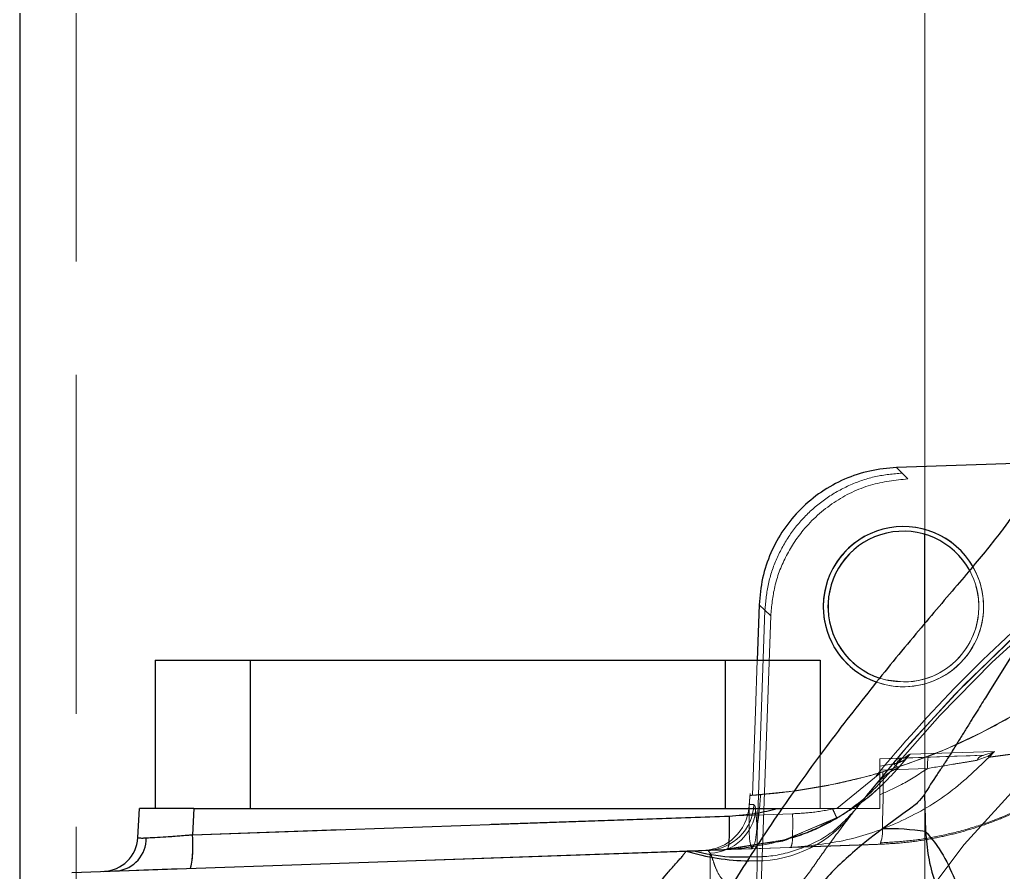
# Model space of a CAD drawing. Header units: millimetres. Extents: x 126 to 938, y 244 to 707.
# Drawn here: x 704.254 to 708.394, y 564.568 to 568.16 of the extents above; entities that cross this region are included whole.
import ezdxf

# ---------------------------------------------------------------- set-up
doc = ezdxf.new("R2010")
doc.units = ezdxf.units.MM
doc.linetypes.add('HIDDEN', pattern=[1.905, 1.27, -0.635])

msp = doc.modelspace()

# ---------------------------------------------------------------- linework, layer by layer
at = {"color": 7, "linetype": 'Continuous', "lineweight": 25}
for p, q in [((704.2537, 584.0473), (704.2537, 564.5123)), ((708.5721, 566.2948), (707.9441, 566.2728)), ((708.0637, 565.6164), (708.0637, 565.9917)), ((707.3665, 565.6953), (707.3584, 565.4623)), ((708.4313, 565.4844), (708.3362, 565.3314)), ((704.8237, 565.4623), (704.8237, 564.8373)), ((704.8237, 565.4623), (705.2237, 565.4623)), ((705.2237, 565.4623), (705.2237, 564.8373)), ((705.2237, 565.4623), (707.2237, 565.4623)), ((707.2237, 565.4623), (707.2237, 564.8373)), ((707.2237, 565.4623), (707.6237, 565.4623)), ((707.6237, 565.4623), (707.6237, 565.0622)), ((708.0621, 564.8962), (708.062, 564.896)), ((708.062, 564.896), (708.0672, 564.74)), ((704.7513, 564.7142), (704.7578, 564.8373)), ((704.9863, 564.8373), (704.7578, 564.8373)), ((704.9863, 564.8373), (704.9805, 564.7264)), ((704.9863, 564.8373), (707.4427, 564.8373)), ((707.4427, 564.8373), (707.4635, 564.8373)), ((707.987, 564.8254), (707.8852, 564.7513)), ((704.9805, 564.7264), (707.2398, 564.8053)), ((707.8852, 564.7513), (707.8269, 564.7064)), ((707.8269, 564.7064), (707.7893, 564.6758)), ((707.7893, 564.6758), (707.7687, 564.6583))]:
    msp.add_line(p, q, dxfattribs=at)
at = {"color": 7, "linetype": 'HIDDEN', "lineweight": 18}
for p, q in [((704.2537, 538.3273), (704.2537, 584.0473)), ((704.4918, 583.8091), (704.4918, 538.5654)), ((704.4918, 538.5654), (704.4918, 583.8091)), ((708.0637, 565.9917), (708.0637, 576.4273)), ((708.0637, 545.9473), (708.0637, 576.4273)), ((708.0637, 545.9473), (708.0637, 576.4273)), ((708.0637, 545.9473), (708.0637, 576.4273)), ((711.7006, 566.3553), (707.9926, 566.2256)), ((707.9926, 566.2256), (707.9683, 566.2497)), ((707.3665, 565.6953), (707.3908, 565.6722)), ((707.415, 565.648), (707.2786, 561.7506)), ((707.3908, 565.6721), (707.415, 565.648)), ((708.0637, 556.8349), (708.0637, 565.6164)), ((704.8237, 565.4623), (704.8237, 564.8373)), ((705.2237, 565.4623), (704.8237, 565.4623)), ((705.2237, 565.4623), (705.2237, 564.8373)), ((707.2237, 565.4623), (705.2237, 565.4623)), ((707.2237, 565.4623), (707.2237, 564.8373)), ((707.6237, 565.4623), (707.2237, 565.4623)), ((707.6237, 565.4623), (707.6237, 564.8373)), ((707.6237, 565.0622), (707.6237, 564.8373)), ((707.9521, 565.0071), (707.9936, 565.0558)), ((707.9765, 565.0495), (707.9983, 565.0637)), ((707.9983, 565.0637), (708.0024, 565.0664)), ((708.3571, 565.0773), (708.0024, 565.0664)), ((708.2843, 565.0399), (708.3304, 565.0571)), ((708.3553, 565.0758), (708.3118, 565.0612)), ((708.3304, 565.0571), (708.3553, 565.0758)), ((708.3304, 565.0571), (708.3342, 565.0529)), ((708.3342, 565.053), (708.3571, 565.0773)), ((708.0783, 565.053), (707.8737, 565.0459)), ((707.8737, 565.0459), (707.8737, 565.0156)), ((707.8737, 564.9988), (707.8737, 565.0459)), ((707.9321, 565.0252), (707.8737, 565.0156)), ((707.8737, 564.9849), (707.8737, 565.0156)), ((707.6929, 564.8373), (707.8737, 564.9849)), ((707.8737, 564.9988), (708.0758, 565.0059)), ((707.8737, 564.9988), (707.8737, 564.8945)), ((707.8737, 564.9849), (707.8737, 564.8373)), ((707.3286, 564.9002), (707.322, 564.8193)), ((707.8737, 564.8945), (707.8737, 564.8373)), ((707.3242, 564.8439), (707.3247, 564.8532)), ((707.7838, 564.8585), (707.7841, 564.8591)), ((704.7578, 564.8373), (704.7513, 564.7142)), ((704.7578, 564.8373), (704.9863, 564.8373)), ((705.2237, 564.8373), (704.8237, 564.8373)), ((704.8237, 564.8373), (705.2237, 564.8373)), ((704.9805, 564.7264), (704.9863, 564.8373)), ((707.5071, 564.8146), (704.9805, 564.7264)), ((707.6903, 564.8373), (704.9863, 564.8373)), ((707.2237, 564.8373), (705.2237, 564.8373)), ((705.2237, 564.8373), (707.2237, 564.8373)), ((707.6237, 564.8373), (707.2237, 564.8373)), ((707.2237, 564.8373), (707.6237, 564.8373)), ((707.4635, 564.8373), (707.6743, 564.8373)), ((707.6743, 564.8373), (707.6929, 564.8373)), ((707.8737, 564.8373), (707.6903, 564.8373)), ((707.6929, 564.8373), (707.8737, 564.8373)), ((707.7826, 564.8469), (707.77, 564.8311)), ((707.776, 564.8446), (707.7752, 564.8463)), ((707.497, 564.7144), (707.6953, 564.7984)), ((707.2346, 564.6665), (707.4547, 564.7015)), ((707.4173, 564.69), (707.3594, 564.68)), ((707.4547, 564.7015), (707.4735, 564.7045)), ((707.4735, 564.7045), (707.497, 564.7144)), ((707.8752, 564.6863), (707.8786, 564.6969)), ((707.151, 564.661), (704.4737, 564.5675)), ((707.2324, 564.6638), (704.9731, 564.5849)), ((707.151, 564.661), (707.1608, 564.6493)), ((707.2344, 564.6691), (707.2324, 564.6638)), ((707.2366, 564.6746), (707.2344, 564.6691)), ((707.5779, 564.5686), (707.3792, 564.3154))]:
    msp.add_line(p, q, dxfattribs=at)
at = {"color": 7, "linetype": 'HIDDEN', "lineweight": 18, "flags": 128}
for points in [[(707.9683, 566.2497), (707.9547, 566.2627), (707.9441, 566.2728)], [(707.3908, 565.6721), (707.3724, 565.1429), (707.3579, 564.7271)], [(707.3584, 565.4623), (707.3508, 565.2458), (707.3384, 564.8927)], [(707.8747, 565.3856), (707.8977, 565.379), (707.9737, 565.3698)], [(707.9765, 565.0495), (708.1627, 565.056), (708.3118, 565.0612)], [(708.3118, 565.0612), (708.2543, 565.0592), (708.1882, 565.0569), (708.0783, 565.053)], [(707.8737, 565.0459), (707.9263, 565.0477), (707.9618, 565.049)], [(707.9321, 565.0252), (707.9372, 565.0207), (707.9417, 565.0167), (707.9453, 565.0135), (707.9482, 565.0108), (707.9504, 565.0089), (707.9517, 565.0076), (707.9521, 565.007), (707.9518, 565.0071)], [(707.8752, 564.6863), (707.5733, 564.6757), (707.336, 564.6674)], [(704.9731, 564.5849), (707.2329, 564.6638), (707.4994, 564.6732)], [(707.336, 564.6674), (707.2486, 564.6644), (707.1769, 564.6619), (707.1411, 564.6606), (707.1322, 564.6603)], [(704.6068, 564.5721), (704.6249, 564.5728), (704.6636, 564.5741)], [(704.9731, 564.5849), (704.8709, 564.5814), (704.7757, 564.578), (704.7125, 564.5758), (704.6636, 564.5741)], [(704.6636, 564.5741), (704.7285, 564.5764), (704.8149, 564.5794), (704.8926, 564.5821), (704.9731, 564.5849)]]:
    msp.add_lwpolyline(points, dxfattribs=at)
at = {"color": 7, "linetype": 'Continuous', "lineweight": 25, "flags": 128}
for points in [[(704.4737, 564.5675), (705.922, 564.6181), (707.0599, 564.6578)], [(707.0906, 564.6589), (707.1617, 564.6614), (707.2176, 564.6633)]]:
    msp.add_lwpolyline(points, dxfattribs=at)
at = {"color": 7, "linetype": 'HIDDEN', "lineweight": 18}
msp.add_circle((707.9737, 565.6873), 0.3175, dxfattribs=at)
for centre, radius, start, end in [((712.4737, 561.1873), 5.95, 93.19163, 145.36907), ((712.4737, 561.1873), 5.95, 93.19166, 142.23595), ((712.4737, 561.1873), 5.9353, 91.99984, 140.13637), ((712.4737, 561.1873), 5.5, 90, 270), ((712.4737, 561.1873), 5.5, 90, 270), ((707.1737, 567.3873), 2.5, 273.7779, 334.8558), ((707.9737, 565.6873), 0.3375, 0.0002, 179.9998), ((707.9737, 565.6872), 0.3375, 0.0022, 29.74), ((707.9737, 565.6873), 0.3175, 269.9997, 28.5409), ((707.9737, 565.6873), 0.3375, 179.9992, 0.0008), ((707.9737, 565.6873), 0.3375, 250.5529, 359.9999), ((708.3155, 565.028), 0.0333, 96.3392, 159.1253), ((707.9657, 565.0136), 0.0356, 96.2322, 160.9895), ((707.9795, 565.0112), 0.0384, 94.3986, 154.8402), ((708.2183, 565.0221), 0.1434, 167.5267, 186.4739), ((707.1439, 564.8606), 0.1998, 272.054, 358.0674), ((707.1251, 564.86), 0.1998, 272.0537, 355.3819), ((707.1539, 564.8475), 0.1983, 272.0016, 354.9869), ((707.3497, 565.1353), 0.5194, 267.0958, 319.382), ((704.5538, 564.6778), 0.4295, 347.5096, 6.4905), ((704.6015, 564.722), 0.15, 271.9987, 357.0028), ((704.6487, 564.7113), 0.138, 276.1671, 0.8145), ((709.869, 564.5862), 2.7089, 178.6644, 182.5271)]:
    msp.add_arc(centre, radius, start, end, dxfattribs=at)
at = {"color": 7, "linetype": 'Continuous', "lineweight": 25}
for centre, radius, start, end in [((707.9737, 565.6873), 0.3375, 29.7417, 179.9999), ((707.9737, 565.6873), 0.3175, 28.5408, 251.8264), ((707.9737, 565.6872), 0.3375, 179.9983, 250.5533), ((704.5538, 564.6778), 0.4295, 347.5096, 6.4905), ((707.9092, 563.669), 1.0825, 81.6079, 91.2709), ((704.6015, 564.722), 0.15, 271.9987, 357.0028), ((704.6487, 564.7113), 0.138, 276.1671, 0.8145), ((707.3318, 565.5336), 0.917, 252.7496, 269.4693)]:
    msp.add_arc(centre, radius, start, end, dxfattribs=at)
at = {"color": 7, "linetype": 'HIDDEN', "lineweight": 18}
for points, knots in [([(706.5085, 561.4814), (706.5222, 561.6625), (706.5498, 562.0248), (706.6537, 562.5608), (706.8027, 563.0857), (707.0002, 563.595), (707.2417, 564.0816), (707.5251, 564.5419), (707.8471, 564.9727), (708.2069, 565.3734), (708.6047, 565.743), (709.0381, 566.0776), (709.5069, 566.375), (710.0122, 566.6328), (710.5536, 566.8455), (711.1214, 567.0039), (711.7015, 567.1084), (712.0913, 567.131), (712.2862, 567.1424)], [0, 0, 0, 0, 0.061266, 0.122548, 0.183855, 0.245202, 0.306595, 0.366948, 0.427369, 0.487864, 0.548446, 0.610364, 0.67239, 0.735529, 0.801529, 0.86833, 0.934165, 1, 1, 1, 1]), ([(707.9683, 566.2497), (707.931, 566.2463), (707.8565, 566.2394), (707.7495, 566.2028), (707.6509, 566.1485), (707.5641, 566.0765), (707.492, 565.9897), (707.4377, 565.891), (707.4012, 565.7841), (707.3943, 565.7095), (707.3908, 565.6722)], [0, 0, 0, 0, 0.124904, 0.249882, 0.37492, 0.499986, 0.625054, 0.750095, 0.875089, 1, 1, 1, 1]), ([(707.9926, 566.2256), (707.9395, 566.2196), (707.8298, 566.2072), (707.676, 566.1314), (707.5548, 566.0231), (707.4741, 565.8981), (707.4271, 565.7745), (707.4189, 565.6893), (707.415, 565.648)], [0, 0, 0, 0, 0.177638, 0.367414, 0.562563, 0.714679, 0.861483, 1, 1, 1, 1]), ([(707.3908, 565.6722), (707.3908, 565.6722), (707.3908, 565.6722), (707.3908, 565.6721), (707.3908, 565.6721)], [0, 0, 0, 0, 0.577308, 1, 1, 1, 1]), ([(707.8874, 564.9913), (707.9506, 565.0117), (708.0769, 565.0525), (708.2594, 565.1328), (708.4359, 565.2254), (708.5466, 565.2987), (708.6019, 565.3354)], [0, 0, 0, 0, 0.2498631, 0.4999947, 0.7501518, 1, 1, 1, 1]), ([(708.8452, 565.0888), (708.7782, 565.0323), (708.643, 564.9184), (708.4582, 564.8231), (708.3203, 564.7697), (708.2363, 564.7428), (708.1511, 564.721), (708.0645, 564.7042), (707.9724, 564.6916), (707.909, 564.6881), (707.8752, 564.6863)], [0, 0, 0, 0, 0.244633, 0.493509, 0.576443, 0.658473, 0.740215, 0.822299, 0.90535, 1, 1, 1, 1]), ([(707.8786, 564.6923), (707.9172, 564.6945), (707.9929, 564.6988), (708.107, 564.7165), (708.2229, 564.7431), (708.3598, 564.7868), (708.5152, 564.8553), (708.6857, 564.9559), (708.789, 565.0438), (708.8423, 565.0892)], [0, 0, 0, 0, 0.109061, 0.213723, 0.324916, 0.444122, 0.618315, 0.802754, 1, 1, 1, 1]), ([(708.0024, 565.0664), (707.9945, 565.0571), (707.9789, 565.0388), (707.956, 565.0312), (707.9447, 565.0275)], [0, 0, 0, 0, 0.506782, 1, 1, 1, 1]), ([(708.0024, 565.0664), (707.9929, 565.0554), (707.9759, 565.0357), (707.9591, 565.0159), (707.9518, 565.0071)], [0, 0, 0, 0, 0.560004, 1, 1, 1, 1]), ([(708.8452, 565.0888), (708.8191, 565.0897), (708.7652, 565.0915), (708.6826, 565.0895), (708.6213, 565.0854), (708.5825, 565.0821), (708.5668, 565.0807), (708.5501, 565.0791), (708.5327, 565.0774), (708.5144, 565.0755), (708.4919, 565.073), (708.4658, 565.07), (708.4356, 565.0664), (708.4067, 565.0628), (708.3807, 565.0593), (708.3603, 565.0566), (708.3454, 565.0545), (708.3373, 565.0534), (708.3342, 565.053)], [0, 0, 0, 0, 0.153002, 0.315143, 0.482805, 0.51204, 0.54292, 0.575453, 0.609635, 0.64548, 0.682991, 0.742009, 0.798994, 0.860968, 0.912109, 0.952356, 0.981664, 1, 1, 1, 1]), ([(708.3553, 565.0758), (708.3556, 565.076), (708.3563, 565.0765), (708.3569, 565.077), (708.3571, 565.0773)], [0, 0, 0, 0, 0.562881, 1, 1, 1, 1]), ([(707.4994, 564.6732), (707.5778, 564.6803), (707.7342, 564.6946), (707.9572, 564.7741), (708.1636, 564.8898), (708.2773, 564.9985), (708.3342, 565.0529)], [0, 0, 0, 0, 0.250549, 0.499698, 0.749543, 1, 1, 1, 1]), ([(707.9447, 565.0275), (707.9424, 565.0271), (707.9382, 565.0263), (707.934, 565.0255), (707.9321, 565.0252)], [0, 0, 0, 0, 0.5459965, 1, 1, 1, 1]), ([(707.9618, 565.049), (707.9647, 565.0491), (707.9696, 565.0492), (707.9744, 565.0494), (707.9765, 565.0495)], [0, 0, 0, 0, 0.576453, 1, 1, 1, 1]), ([(708.0758, 565.0059), (708.1134, 565.012), (708.1681, 565.0208), (708.2376, 565.0323), (708.2695, 565.0375), (708.2843, 565.0399)], [0, 0, 0, 0, 0.540475, 0.787212, 1, 1, 1, 1]), ([(707.3728, 564.8952), (707.4148, 564.8992), (707.5018, 564.9074), (707.6313, 564.9284), (707.7612, 564.9558), (707.8453, 564.9794), (707.8874, 564.9913)], [0, 0, 0, 0, 0.240887, 0.500188, 0.749789, 1, 1, 1, 1]), ([(707.4174, 564.69), (707.4657, 564.7021), (707.5623, 564.7262), (707.6962, 564.7936), (707.8183, 564.8804), (707.8847, 564.9545), (707.9179, 564.9916)], [0, 0, 0, 0, 0.250266, 0.500111, 0.749898, 1, 1, 1, 1]), ([(707.6904, 564.7945), (707.739, 564.8239), (707.8361, 564.8826), (707.9133, 564.9658), (707.9518, 565.0074)], [0, 0, 0, 0, 0.500485, 1, 1, 1, 1]), ([(707.9518, 565.0071), (707.9135, 564.9657), (707.8369, 564.8828), (707.7405, 564.8239), (707.6923, 564.7945)], [0, 0, 0, 0, 0.499551, 1, 1, 1, 1]), ([(707.9179, 564.9916), (707.9086, 564.9847), (707.8875, 564.969), (707.8553, 564.9347), (707.8193, 564.8935), (707.7946, 564.8621), (707.7826, 564.8469)], [0, 0, 0, 0, 0.174157, 0.396257, 0.708362, 1, 1, 1, 1]), ([(708.0758, 565.0059), (708.0395, 564.982), (707.9751, 564.9395), (707.9046, 564.9082), (707.8737, 564.8945)], [0, 0, 0, 0, 0.56215, 1, 1, 1, 1]), ([(707.8786, 564.6969), (707.8795, 564.6997), (707.8869, 564.7217), (707.8846, 564.7793), (707.8894, 564.874), (707.8881, 564.9493), (707.8874, 564.9913)], [0, 0, 0, 0, 0.030119, 0.235639, 0.573184, 1, 1, 1, 1]), ([(707.9518, 565.0071), (707.9458, 565.0049), (707.9341, 565.0004), (707.9232, 564.9945), (707.9179, 564.9916)], [0, 0, 0, 0, 0.515169, 1, 1, 1, 1]), ([(707.3247, 564.8532), (707.3253, 564.8604), (707.3263, 564.8733), (707.3272, 564.8862), (707.3276, 564.892)], [0, 0, 0, 0, 0.553185, 1, 1, 1, 1]), ([(707.3728, 564.8952), (707.3694, 564.8949), (707.3629, 564.8944), (707.3536, 564.8937), (707.3454, 564.8932), (707.3375, 564.8926), (707.3318, 564.8922), (707.3283, 564.892), (707.3276, 564.892)], [0, 0, 0, 0, 0.225315, 0.436046, 0.616905, 0.76931, 0.958012, 1, 1, 1, 1]), ([(707.3276, 564.892), (707.3297, 564.8921), (707.3333, 564.8923), (707.3368, 564.8926), (707.3384, 564.8927)], [0, 0, 0, 0, 0.559775, 1, 1, 1, 1]), ([(707.3728, 564.8952), (707.3702, 564.8635), (707.3656, 564.8077), (707.3545, 564.7378), (707.3504, 564.691), (707.3391, 564.6726), (707.336, 564.6675)], [0, 0, 0, 0, 0.409697, 0.722776, 0.922504, 1, 1, 1, 1]), ([(707.3247, 564.8532), (707.3244, 564.8153), (707.3239, 564.7604), (707.3258, 564.6973), (707.3336, 564.6743), (707.336, 564.6674)], [0, 0, 0, 0, 0.610956, 0.88404, 1, 1, 1, 1]), ([(707.3435, 564.8539), (707.34, 564.8538), (707.3337, 564.8535), (707.3275, 564.8533), (707.3247, 564.8532)], [0, 0, 0, 0, 0.559917, 1, 1, 1, 1]), ([(707.3514, 564.8302), (707.3511, 564.8371), (707.3507, 564.8461), (707.3449, 564.8524), (707.3435, 564.8539)], [0, 0, 0, 0, 0.770124, 1, 1, 1, 1]), ([(707.7841, 564.8591), (707.7819, 564.8576), (707.7697, 564.8493), (707.746, 564.8296), (707.7223, 564.8145), (707.7088, 564.8058)], [0, 0, 0, 0, 0.084957, 0.477899, 1, 1, 1, 1]), ([(707.7752, 564.8463), (707.7782, 564.8495), (707.7816, 564.8532), (707.7835, 564.8578), (707.7838, 564.8585)], [0, 0, 0, 0, 0.853483, 1, 1, 1, 1]), ([(707.3296, 564.6341), (707.3497, 564.6337), (707.4168, 564.6325), (707.5332, 564.6608), (707.669, 564.7225), (707.7372, 564.7958), (707.77, 564.8311)], [0, 0, 0, 0, 0.120417, 0.403072, 0.712741, 1, 1, 1, 1]), ([(707.3579, 564.7271), (707.3573, 564.7495), (707.3564, 564.7839), (707.3527, 564.8182), (707.3514, 564.8302)], [0, 0, 0, 0, 0.649794, 1, 1, 1, 1]), ([(707.5071, 564.8146), (707.5076, 564.7963), (707.5085, 564.7628), (707.5063, 564.7196), (707.5067, 564.6896), (707.501, 564.6767), (707.4994, 564.6732)], [0, 0, 0, 0, 0.3835659, 0.7047157, 0.9189622, 1, 1, 1, 1]), ([(707.6903, 564.8373), (707.6564, 564.8308), (707.5958, 564.8194), (707.5342, 564.8161), (707.5071, 564.8146)], [0, 0, 0, 0, 0.559693, 1, 1, 1, 1]), ([(707.7126, 564.8082), (707.6951, 564.7976), (707.6741, 564.7848), (707.6512, 564.7735), (707.6467, 564.7712), (707.6459, 564.7709)], [0, 0, 0, 0, 0.800209, 0.965255, 1, 1, 1, 1]), ([(707.6743, 564.8373), (707.6773, 564.8312), (707.6826, 564.8208), (707.6881, 564.8074), (707.6924, 564.7993), (707.6923, 564.7955), (707.6923, 564.7945)], [0, 0, 0, 0, 0.433364, 0.751712, 0.93906, 1, 1, 1, 1]), ([(707.77, 564.8311), (707.7652, 564.8249), (707.7565, 564.8136), (707.7478, 564.8023), (707.7439, 564.7972)], [0, 0, 0, 0, 0.5509086, 1, 1, 1, 1]), ([(707.7825, 564.8471), (707.7801, 564.8444), (707.7773, 564.8412), (707.7762, 564.8441), (707.776, 564.8446)], [0, 0, 0, 0, 0.834423, 1, 1, 1, 1]), ([(707.6886, 564.7925), (707.6296, 564.7699), (707.5556, 564.7416), (707.4741, 564.6997), (707.3781, 564.6899), (707.2998, 564.6759), (707.2324, 564.6638)], [0, 0, 0, 0, 0.398342, 0.499126, 0.568977, 1, 1, 1, 1]), ([(707.6886, 564.7925), (707.6458, 564.7713), (707.5587, 564.7283), (707.465, 564.7029), (707.4174, 564.69)], [0, 0, 0, 0, 0.492273, 1, 1, 1, 1]), ([(707.7439, 564.7972), (707.7125, 564.7555), (707.6559, 564.6802), (707.6019, 564.603), (707.5779, 564.5686)], [0, 0, 0, 0, 0.554014, 1, 1, 1, 1]), ([(707.6923, 564.7945), (707.6923, 564.7945), (707.6921, 564.7944), (707.6917, 564.7942), (707.6905, 564.7936), (707.6894, 564.793), (707.6886, 564.7925)], [0, 0, 0, 0, 0.028734, 0.099514, 0.368622, 1, 1, 1, 1]), ([(704.9805, 564.7264), (704.9605, 564.7247), (704.9233, 564.7217), (704.8707, 564.7179), (704.826, 564.715), (704.7986, 564.7138), (704.7867, 564.7133)], [0, 0, 0, 0, 0.3094558, 0.5760497, 0.8159243, 1, 1, 1, 1]), ([(707.3556, 564.4897), (707.3556, 564.4908), (707.3556, 564.496), (707.3559, 564.5044), (707.3562, 564.5173), (707.3567, 564.5363), (707.3574, 564.5695), (707.358, 564.6163), (707.3582, 564.6713), (707.358, 564.7089), (707.3579, 564.7271)], [0, 0, 0, 0, 0.0139834, 0.0652357, 0.1060442, 0.1779136, 0.305043, 0.5256035, 0.7697426, 1, 1, 1, 1]), ([(704.7867, 564.7133), (704.7779, 564.7127), (704.7661, 564.7118), (704.7544, 564.7137), (704.7513, 564.7142)], [0, 0, 0, 0, 0.738775, 1, 1, 1, 1]), ([(707.4994, 564.6732), (707.5117, 564.6736), (707.535, 564.6744), (707.5677, 564.6755), (707.5972, 564.6766), (707.6242, 564.6775), (707.6503, 564.6784), (707.6754, 564.6793), (707.6998, 564.6801), (707.7253, 564.681), (707.7525, 564.682), (707.7818, 564.683), (707.8121, 564.6841), (707.8433, 564.6852), (707.8645, 564.6859), (707.8752, 564.6863)], [0, 0, 0, 0, 0.097646, 0.186663, 0.261007, 0.332876, 0.402286, 0.469221, 0.533689, 0.596921, 0.672581, 0.750763, 0.831436, 0.914536, 1, 1, 1, 1]), ([(707.1322, 564.6603), (707.1357, 564.6605), (707.142, 564.6607), (707.1483, 564.6609), (707.151, 564.661)], [0, 0, 0, 0, 0.560017, 1, 1, 1, 1]), ([(707.1608, 564.6493), (707.1638, 564.6416), (707.1702, 564.6249), (707.1795, 564.5957), (707.1934, 564.5619), (707.2173, 564.5289), (707.2527, 564.5068), (707.2877, 564.4962), (707.3188, 564.4916), (707.3364, 564.4905), (707.3445, 564.4901)], [0, 0, 0, 0, 0.0931, 0.200533, 0.343482, 0.501368, 0.648128, 0.802753, 0.908701, 1, 1, 1, 1]), ([(707.2176, 564.6633), (707.2204, 564.6634), (707.2253, 564.6636), (707.2302, 564.6638), (707.2324, 564.6638)], [0, 0, 0, 0, 0.5601267, 1, 1, 1, 1]), ([(704.6636, 564.5741), (704.6484, 564.5736), (704.6294, 564.5729), (704.6105, 564.5723), (704.6068, 564.5721)], [0, 0, 0, 0, 0.8028851, 1, 1, 1, 1])]:
    msp.add_open_spline(points, degree=3, knots=knots, dxfattribs=at)
at = {"color": 7, "linetype": 'Continuous', "lineweight": 25}
for points, knots in [([(707.9441, 566.2728), (707.9068, 566.2695), (707.8321, 566.2628), (707.725, 566.2266), (707.6261, 566.1725), (707.5393, 566.1007), (707.4672, 566.0138), (707.413, 565.9152), (707.3766, 565.8078), (707.3699, 565.7329), (707.3665, 565.6953)], [0, 0, 0, 0, 0.124849, 0.249975, 0.374553, 0.499817, 0.62431, 0.749582, 0.874171, 1, 1, 1, 1]), ([(708.4381, 566.0784), (708.4246, 566.0586), (708.3943, 566.0143), (708.3393, 565.9449), (708.2734, 565.8647), (708.1676, 565.7395), (708.019, 565.5647), (707.8296, 565.3338), (707.633, 565.0791), (707.4375, 564.8049), (707.2489, 564.5148), (707.0511, 564.1768), (706.8543, 563.7899), (706.6727, 563.3517), (706.5247, 562.9007), (706.4117, 562.4378), (706.3319, 561.966), (706.3092, 561.6476), (706.2979, 561.4884)], [0, 0, 0, 0, 0.013894, 0.031123, 0.051326, 0.074105, 0.126206, 0.184391, 0.24733, 0.312791, 0.379718, 0.447963, 0.539842, 0.631314, 0.722808, 0.814932, 0.907459, 1, 1, 1, 1]), ([(708.3362, 565.3314), (708.3304, 565.3221), (708.3182, 565.3025), (708.299, 565.2717), (708.2782, 565.2382), (708.2557, 565.2019), (708.2314, 565.1628), (708.2045, 565.1195), (708.1804, 565.0806), (708.1606, 565.049), (708.1477, 565.0286), (708.1375, 565.0128), (708.127, 564.9973), (708.1005, 564.9599), (708.0793, 564.9247), (708.0621, 564.8962)], [0, 0, 0, 0, 0.064129, 0.134581, 0.211353, 0.294448, 0.38386, 0.479595, 0.591786, 0.650463, 0.69743, 0.732678, 0.760257, 0.806495, 1, 1, 1, 1]), ([(708.062, 564.896), (708.053, 564.8844), (708.0317, 564.857), (708.0033, 564.8369), (707.987, 564.8254)], [0, 0, 0, 0, 0.425473, 1, 1, 1, 1]), ([(707.2398, 564.8053), (707.2782, 564.8079), (707.3468, 564.8126), (707.4134, 564.8297), (707.4427, 564.8373)], [0, 0, 0, 0, 0.559769, 1, 1, 1, 1]), ([(707.2398, 564.8053), (707.2402, 564.7871), (707.2408, 564.7536), (707.2404, 564.7099), (707.2377, 564.6847), (707.2366, 564.6746)], [0, 0, 0, 0, 0.417433, 0.766924, 1, 1, 1, 1]), ([(704.7867, 564.7133), (704.7986, 564.7138), (704.826, 564.715), (704.8707, 564.7179), (704.9233, 564.7217), (704.9605, 564.7247), (704.9805, 564.7264)], [0, 0, 0, 0, 0.184076, 0.42395, 0.690529, 1, 1, 1, 1]), ([(708.0672, 564.74), (708.0872, 564.7162), (708.1344, 564.6601), (708.1858, 564.5492), (708.2428, 564.422), (708.2953, 564.2993), (708.3441, 564.1934), (708.3884, 564.1164), (708.4284, 564.0546), (708.4664, 564.041), (708.4818, 564.0355)], [0, 0, 0, 0, 0.1119822, 0.2637299, 0.4383404, 0.6165697, 0.7464368, 0.8574721, 0.9422337, 1, 1, 1, 1]), ([(708.0672, 564.74), (708.0701, 564.7044), (708.0758, 564.6334), (708.1033, 564.5296), (708.1441, 564.4307), (708.2128, 564.3092), (708.2855, 564.2354), (708.3331, 564.1871)], [0, 0, 0, 0, 0.16987, 0.338766, 0.509167, 0.678962, 1, 1, 1, 1]), ([(704.7513, 564.7142), (704.7544, 564.7137), (704.7661, 564.7118), (704.7779, 564.7127), (704.7867, 564.7133)], [0, 0, 0, 0, 0.261225, 1, 1, 1, 1]), ([(707.0423, 564.6346), (707.0456, 564.6389), (707.0514, 564.6467), (707.0573, 564.6544), (707.0599, 564.6578)], [0, 0, 0, 0, 0.5600167, 1, 1, 1, 1]), ([(707.0599, 564.6578), (707.0656, 564.658), (707.0759, 564.6584), (707.0861, 564.6587), (707.0906, 564.6589)], [0, 0, 0, 0, 0.55997, 1, 1, 1, 1]), ([(707.0906, 564.6589), (707.1406, 564.6476), (707.2195, 564.6298), (707.3, 564.633), (707.3296, 564.6341)], [0, 0, 0, 0, 0.633072, 1, 1, 1, 1]), ([(707.3594, 564.68), (707.3384, 564.6759), (707.2916, 564.6668), (707.244, 564.6645), (707.2176, 564.6633)], [0, 0, 0, 0, 0.447556, 1, 1, 1, 1]), ([(707.7687, 564.6583), (707.7449, 564.6372), (707.6971, 564.5946), (707.6288, 564.5232), (707.5893, 564.4692), (707.5689, 564.4413)], [0, 0, 0, 0, 0.322764, 0.649392, 1, 1, 1, 1]), ([(706.4163, 563.8563), (706.4172, 563.8575), (706.4189, 563.8596), (706.422, 563.8633), (706.4265, 563.8688), (706.4346, 563.8786), (706.4491, 563.8964), (706.4751, 563.9287), (706.5218, 563.9878), (706.6058, 564.0963), (706.7335, 564.2629), (706.8642, 564.4279), (706.9636, 564.5458), (707.0076, 564.5961), (707.0288, 564.6198), (707.0382, 564.6301), (707.0423, 564.6346)], [0, 0, 0, 0, 0.004549, 0.008112, 0.014485, 0.0259, 0.046407, 0.083391, 0.150427, 0.272577, 0.495376, 0.780805, 0.904556, 0.958259, 0.981689, 1, 1, 1, 1])]:
    msp.add_open_spline(points, degree=3, knots=knots, dxfattribs=at)

doc.saveas('drawing.dxf')
